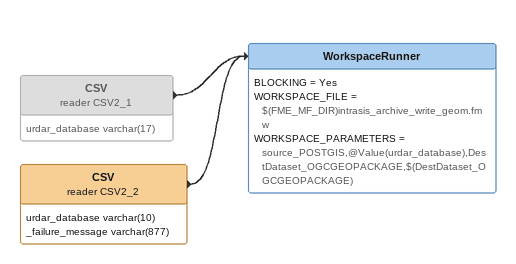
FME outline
CSV (reader CSV2_1) [off]
    attributes: urdar_database varchar(17)
    -> WorkspaceRunner
CSV (reader CSV2_2)
    attributes: urdar_database varchar(10), _failure_message varchar(877)
    -> WorkspaceRunner
WorkspaceRunner
    BLOCKING = Yes
    WORKSPACE_FILE = $(FME_MF_DIR)intrasis_archive_write_geom.fmw
    WORKSPACE_PARAMETERS = source_POSTGIS,@Value(urdar_database),DestDataset_OGCGEOPACKAGE,$(DestDataset_OGCGEOPACKAGE)
